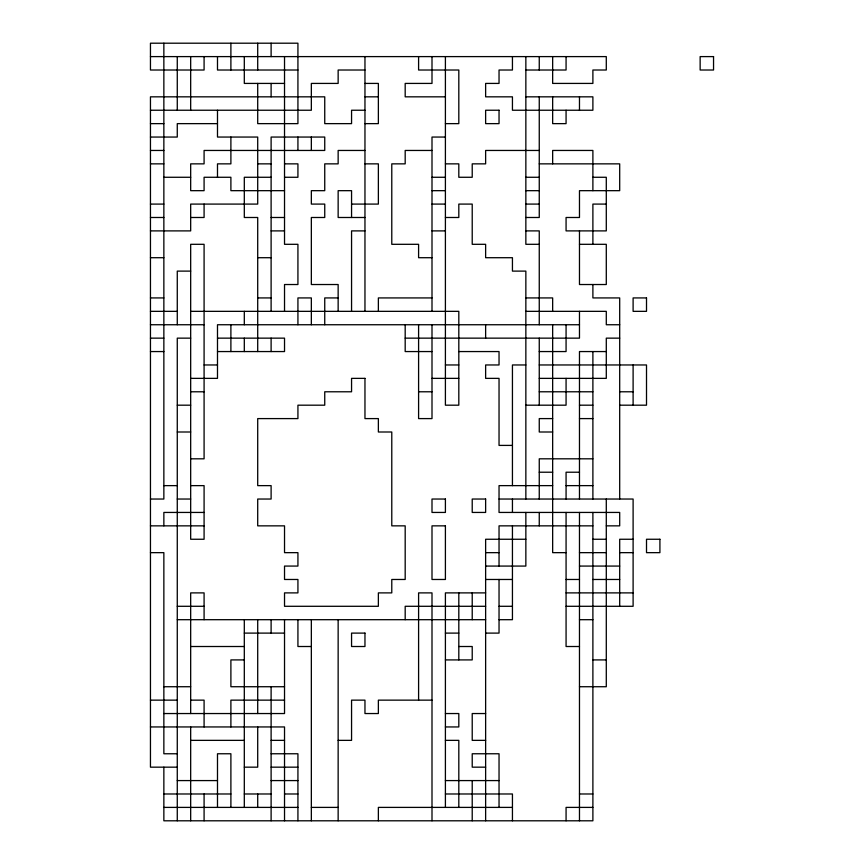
<?xml version="1.0" encoding="UTF-8"?>
<svg xmlns="http://www.w3.org/2000/svg" width="864" height="864" viewBox="0 0 864 864"><rect width="100%" height="100%" fill="white"/><g stroke="black" fill="none" stroke-linecap="round" stroke-linejoin="round"><path stroke-width="1.3" d="M150.455 56.603L606.29 56.603L606.29 70.016L592.888 70.016L592.888 83.419L552.658 83.419L552.658 56.603M297.929 70.016L217.49 70.016L217.49 56.603M364.964 70.016L338.148 70.016L338.148 83.419L311.342 83.419L311.342 110.236L150.455 110.236M525.852 70.016L566.071 70.016L566.071 56.603M284.526 83.419L244.307 83.419L244.307 56.603M364.964 83.419L378.367 83.419L378.367 123.638L364.964 123.638M364.964 96.833L378.367 96.833M445.403 96.833L405.184 96.833L405.184 83.419L432 83.419L432 56.603M525.852 96.833L592.888 96.833L592.888 110.236L512.438 110.236L512.438 96.833L485.633 96.833L485.633 83.419L499.036 83.419L499.036 70.016L512.438 70.016L512.438 56.603M364.964 110.236L351.562 110.236L351.562 123.638L324.745 123.638L324.745 96.833L150.455 96.833L150.455 767.167L177.271 767.167M150.455 123.638L163.858 123.638M217.49 123.638L177.271 123.638L177.271 137.052L150.455 137.052M445.403 123.638L458.816 123.638L458.816 70.016L418.597 70.016L418.597 56.603M445.403 137.052L432 137.052L432 311.342M150.455 150.455L163.858 150.455M364.964 150.455L338.148 150.455L338.148 163.858L324.745 163.858L324.745 190.674L311.342 190.674L311.342 204.088L324.745 204.088L324.745 217.49L311.342 217.49L311.342 284.526L338.148 284.526L338.148 311.342M432 150.455L405.184 150.455L405.184 163.858L391.781 163.858L391.781 244.307L418.597 244.307L418.597 257.71L432 257.71M539.255 150.455L485.633 150.455L485.633 163.858L472.219 163.858L472.219 177.271L458.816 177.271L458.816 163.858L445.403 163.858M150.455 163.858L163.858 163.858M257.71 163.858L271.112 163.858M284.526 163.858L297.929 163.858L297.929 177.271L284.526 177.271M364.964 163.858L378.367 163.858L378.367 204.088L351.562 204.088M539.255 163.858L619.693 163.858L619.693 190.674L579.474 190.674L579.474 217.49L566.071 217.49L566.071 230.893L606.29 230.893L606.29 177.271L592.888 177.271M163.858 177.271L190.674 177.271M271.112 177.271L244.307 177.271L244.307 217.49L257.71 217.49L257.71 351.562M432 177.271L445.403 177.271M525.852 177.271L539.255 177.271M284.526 190.674L230.893 190.674L230.893 177.271L204.088 177.271L204.088 190.674L190.674 190.674L190.674 163.858L204.088 163.858L204.088 150.455L324.745 150.455L324.745 137.052L271.112 137.052L271.112 311.342M432 190.674L445.403 190.674M525.852 190.674L539.255 190.674M150.455 204.088L163.858 204.088M432 204.088L445.403 204.088M525.852 204.088L539.255 204.088M606.29 204.088L592.888 204.088L592.888 244.307M150.455 217.49L163.858 217.49M190.674 217.49L204.088 217.49L204.088 204.088M271.112 217.49L284.526 217.49M364.964 217.49L338.148 217.49L338.148 190.674L351.562 190.674L351.562 217.49M445.403 217.49L458.816 217.49L458.816 204.088L472.219 204.088L472.219 244.307L485.633 244.307L485.633 257.71L512.438 257.71L512.438 271.112L525.852 271.112L525.852 499.036M525.852 217.49L539.255 217.49L539.255 96.833M150.455 230.893L190.674 230.893L190.674 204.088L257.71 204.088L257.71 137.052L217.49 137.052L217.49 110.236M271.112 230.893L284.526 230.893M364.964 230.893L351.562 230.893L351.562 311.342M432 230.893L445.403 230.893M525.852 230.893L539.255 230.893L539.255 324.745M539.255 244.307L525.852 244.307L525.852 56.603M579.474 244.307L606.29 244.307L606.29 284.526L579.474 284.526L579.474 230.893M150.455 257.71L163.858 257.71M257.71 257.71L271.112 257.71M190.674 271.112L177.271 271.112L177.271 324.745M150.455 297.929L163.858 297.929M257.71 297.929L271.112 297.929M338.148 297.929L324.745 297.929L324.745 324.745M432 297.929L378.367 297.929L378.367 311.342M525.852 297.929L552.658 297.929L552.658 311.342M150.455 311.342L177.271 311.342M190.674 311.342L458.816 311.342L458.816 405.184L445.403 405.184L445.403 56.603M525.852 311.342L606.29 311.342L606.29 324.745L619.693 324.745M150.455 324.745L204.088 324.745M579.474 324.745L217.49 324.745L217.49 378.367L190.674 378.367M150.455 338.148L163.858 338.148M190.674 338.148L177.271 338.148L177.271 820.8M217.49 338.148L284.526 338.148L284.526 351.562L217.49 351.562M405.184 338.148L579.474 338.148L579.474 311.342M619.693 338.148L606.29 338.148L606.29 378.367L539.255 378.367M150.455 351.562L163.858 351.562M432 351.562L405.184 351.562L405.184 324.745M458.816 351.562L499.036 351.562L499.036 364.964L485.633 364.964L485.633 378.367L499.036 378.367L499.036 445.403L512.438 445.403M539.255 351.562L566.071 351.562L566.071 324.745M606.29 351.562L579.474 351.562L579.474 499.036M204.088 364.964L217.49 364.964M445.403 364.964L458.816 364.964M525.852 364.964L512.438 364.964L512.438 485.633M539.255 364.964L646.51 364.964L646.51 405.184L619.693 405.184M432 378.367L458.816 378.367M190.674 391.781L204.088 391.781M418.597 391.781L432 391.781M539.255 391.781L592.888 391.781M619.693 391.781L633.107 391.781M177.271 405.184L190.674 405.184M525.852 405.184L566.071 405.184L566.071 378.367M579.474 405.184L592.888 405.184M552.658 418.597L539.255 418.597L539.255 432L552.658 432M579.474 418.597L592.888 418.597M177.271 432L190.674 432M190.674 458.816L204.088 458.816L204.088 244.307L190.674 244.307L190.674 539.255L204.088 539.255L204.088 485.633L190.674 485.633M592.888 458.816L539.255 458.816L539.255 499.036M539.255 472.219L552.658 472.219M579.474 472.219L566.071 472.219L566.071 499.036M163.858 485.633L177.271 485.633M552.658 485.633L499.036 485.633L499.036 512.438L619.693 512.438L619.693 525.852L606.29 525.852M566.071 485.633L592.888 485.633M150.455 499.036L163.858 499.036L163.858 43.2M177.271 499.036L190.674 499.036M499.036 499.036L633.107 499.036L633.107 606.29L566.071 606.29M204.088 512.438L163.858 512.438L163.858 525.852M150.455 525.852L204.088 525.852M592.888 525.852L499.036 525.852L499.036 566.071M525.852 539.255L485.633 539.255L485.633 820.8M592.888 539.255L606.29 539.255M633.107 539.255L619.693 539.255L619.693 606.29M150.455 552.658L163.858 552.658L163.858 753.764L177.271 753.764M485.633 552.658L499.036 552.658M566.071 552.658L552.658 552.658L552.658 324.745M579.474 552.658L606.29 552.658M619.693 552.658L633.107 552.658M485.633 566.071L525.852 566.071L525.852 512.438M579.474 566.071L619.693 566.071M485.633 579.474L512.438 579.474M566.071 579.474L579.474 579.474M592.888 579.474L619.693 579.474M485.633 592.888L445.403 592.888L445.403 807.397M566.071 592.888L633.107 592.888M177.271 606.29L204.088 606.29M485.633 606.29L405.184 606.29L405.184 619.693M499.036 606.29L512.438 606.29M177.271 619.693L485.633 619.693M499.036 619.693L512.438 619.693L512.438 525.852M579.474 619.693L592.888 619.693M244.307 633.107L284.526 633.107M445.403 633.107L458.816 633.107M485.633 633.107L499.036 633.107L499.036 579.474M190.674 646.51L244.307 646.51M311.342 646.51L297.929 646.51L297.929 619.693M458.816 646.51L472.219 646.51L472.219 659.912L445.403 659.912M579.474 646.51L566.071 646.51L566.071 512.438M244.307 659.912L230.893 659.912L230.893 686.729L284.526 686.729M592.888 659.912L606.29 659.912M163.858 686.729L190.674 686.729M579.474 686.729L606.29 686.729L606.29 499.036M150.455 700.142L177.271 700.142M190.674 700.142L204.088 700.142L204.088 726.948M284.526 700.142L230.893 700.142L230.893 726.948M432 700.142L378.367 700.142L378.367 713.545L364.964 713.545L364.964 700.142L351.562 700.142L351.562 740.362L338.148 740.362M163.858 713.545L284.526 713.545L284.526 619.693M445.403 713.545L458.816 713.545L458.816 726.948L445.403 726.948M485.633 713.545L472.219 713.545L472.219 740.362L485.633 740.362M150.455 726.948L284.526 726.948L284.526 820.8M190.674 740.362L244.307 740.362M271.112 740.362L284.526 740.362M445.403 740.362L458.816 740.362L458.816 807.397M271.112 753.764L297.929 753.764L297.929 820.8M244.307 767.167L257.71 767.167L257.71 726.948M271.112 767.167L297.929 767.167M485.633 767.167L472.219 767.167L472.219 753.764L499.036 753.764L499.036 807.397M177.271 780.581L217.49 780.581M271.112 780.581L297.929 780.581M445.403 780.581L499.036 780.581M163.858 793.984L230.893 793.984M244.307 793.984L271.112 793.984M284.526 793.984L297.929 793.984M445.403 793.984L512.438 793.984L512.438 820.8M579.474 793.984L592.888 793.984M163.858 807.397L297.929 807.397M311.342 807.397L338.148 807.397M512.438 807.397L378.367 807.397L378.367 820.8M592.888 807.397L566.071 807.397L566.071 820.8M633.107 364.964L633.107 405.184M619.693 499.036L619.693 297.929L592.888 297.929L592.888 284.526M592.888 190.674L592.888 150.455L552.658 150.455L552.658 163.858M592.888 351.562L592.888 499.036M592.888 512.438L592.888 820.8L163.858 820.8L163.858 767.167M579.474 96.833L579.474 110.236M579.474 512.438L579.474 820.8M566.071 110.236L566.071 123.638L552.658 123.638L552.658 96.833M539.255 56.603L539.255 70.016M539.255 338.148L539.255 405.184M539.255 512.438L539.255 525.852M512.438 499.036L512.438 512.438M485.633 324.745L485.633 338.148M472.219 592.888L472.219 619.693M472.219 780.581L472.219 820.8M458.816 592.888L458.816 659.912M432 324.745L432 418.597L418.597 418.597L418.597 324.745M432 820.8L432 592.888L418.597 592.888L418.597 700.142M364.964 56.603L364.964 311.342M338.148 619.693L338.148 820.8M311.342 137.052L311.342 150.455M311.342 324.745L311.342 297.929L297.929 297.929L297.929 324.745M311.342 619.693L311.342 820.8M297.929 137.052L297.929 150.455M284.526 56.603L284.526 244.307L297.929 244.307L297.929 284.526L284.526 284.526L284.526 311.342M271.112 43.2L271.112 56.603M271.112 83.419L271.112 96.833M271.112 338.148L271.112 351.562M271.112 619.693L271.112 633.107M271.112 686.729L271.112 820.8M257.71 43.2L257.71 70.016M257.71 83.419L257.71 123.638L297.929 123.638L297.929 43.2L150.455 43.2L150.455 70.016L204.088 70.016L204.088 56.603M257.71 619.693L257.71 713.545M257.71 793.984L257.71 807.397M244.307 311.342L244.307 324.745M244.307 338.148L244.307 351.562M244.307 619.693L244.307 807.397M230.893 43.2L230.893 70.016M230.893 137.052L230.893 163.858L217.49 163.858L217.49 177.271M230.893 324.745L230.893 351.562M230.893 807.397L230.893 753.764L217.49 753.764L217.49 807.397M204.088 619.693L204.088 592.888L190.674 592.888L190.674 713.545M204.088 793.984L204.088 820.8M190.674 56.603L190.674 110.236M190.674 726.948L190.674 820.8M177.271 56.603L177.271 110.236M713.545 56.603L700.142 56.603L700.142 70.016L713.545 70.016L713.545 56.603M499.036 110.236L485.633 110.236L485.633 123.638L499.036 123.638L499.036 110.236M646.51 297.929L633.107 297.929L633.107 311.342L646.51 311.342L646.51 297.929M364.964 378.367L351.562 378.367L351.562 391.781L324.745 391.781L324.745 405.184L297.929 405.184L297.929 418.597L257.71 418.597L257.71 485.633L271.112 485.633L271.112 499.036L257.71 499.036L257.71 525.852L284.526 525.852L284.526 552.658L297.929 552.658L297.929 566.071L284.526 566.071L284.526 579.474L297.929 579.474L297.929 592.888L284.526 592.888L284.526 606.29L378.367 606.29L378.367 592.888L391.781 592.888L391.781 579.474L405.184 579.474L405.184 525.852L391.781 525.852L391.781 432L378.367 432L378.367 418.597L364.964 418.597L364.964 378.367M445.403 499.036L432 499.036L432 512.438L445.403 512.438L445.403 499.036M485.633 499.036L472.219 499.036L472.219 512.438L485.633 512.438L485.633 499.036M445.403 525.852L432 525.852L432 579.474L445.403 579.474L445.403 525.852M659.912 539.255L646.51 539.255L646.51 552.658L659.912 552.658L659.912 539.255M364.964 633.107L351.562 633.107L351.562 646.51L364.964 646.51L364.964 633.107"/></g></svg>
